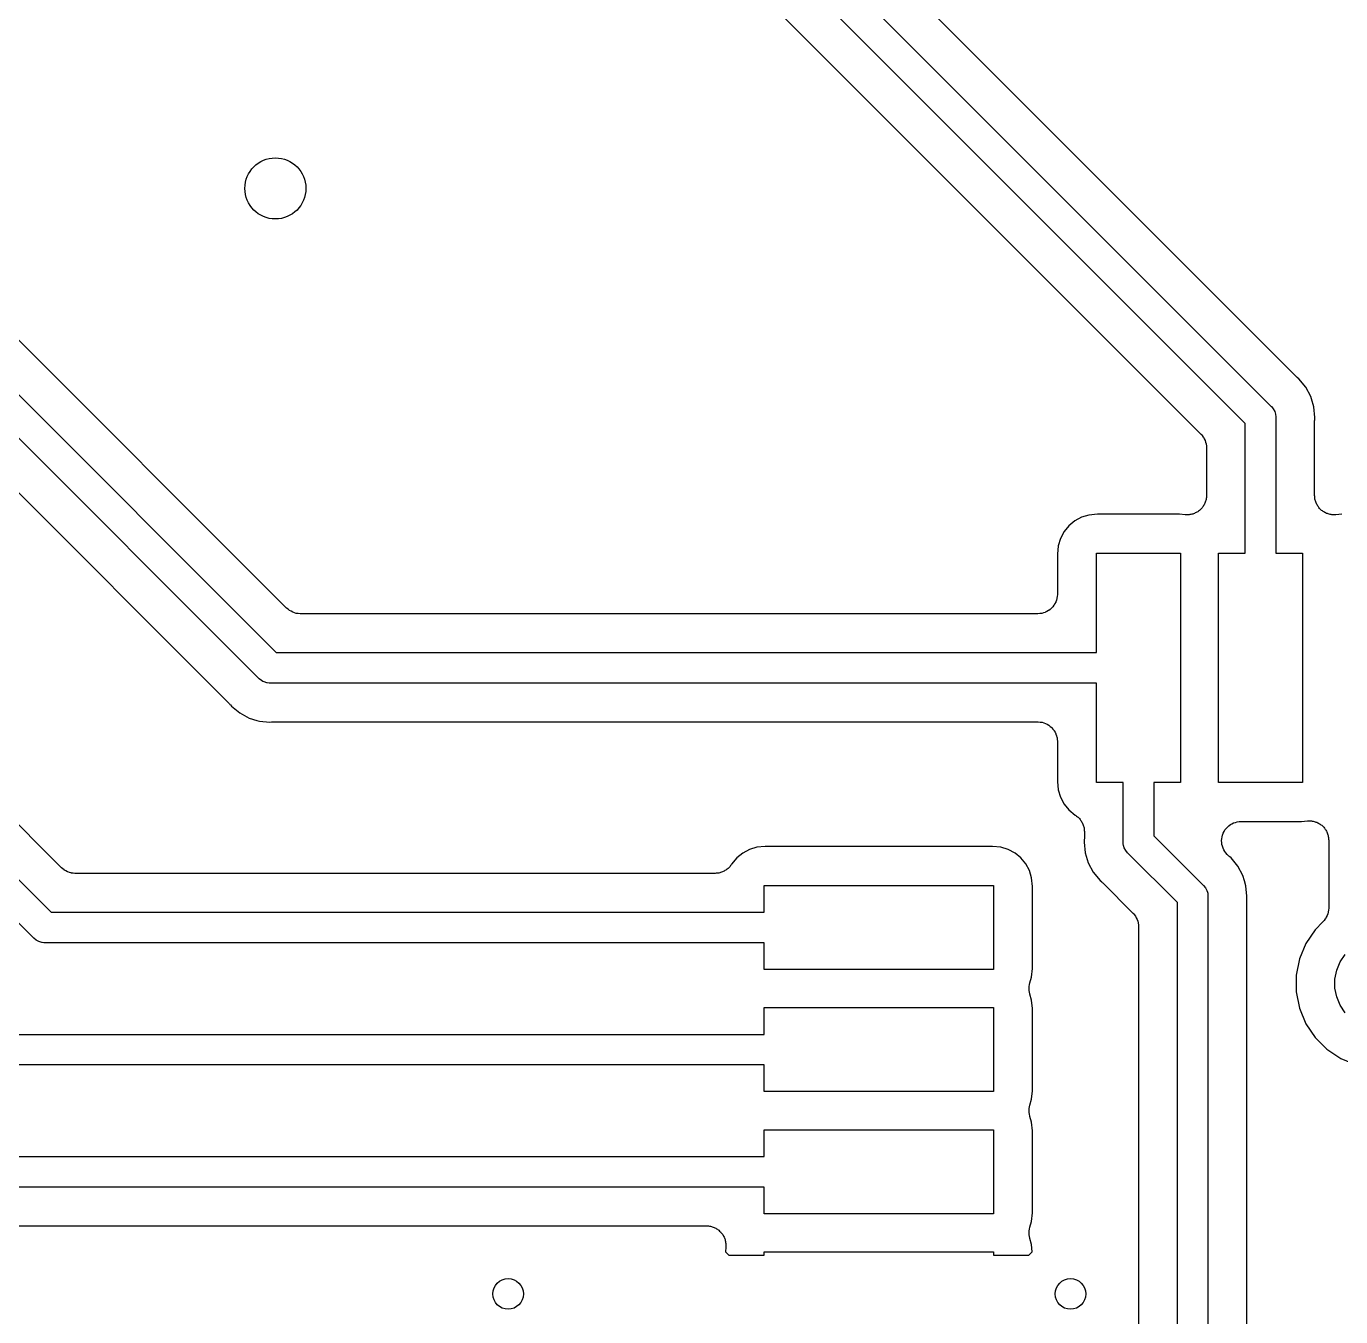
# Model space of a CAD drawing. Extents: x 49 to 143, y -158 to -38.
# Drawn here: x 79.78 to 88.38, y -99.72 to -91.27 of the extents above; entities that cross this region are included whole.
import ezdxf

# ---------------------------------------------------------------- set-up
doc = ezdxf.new("R2010")
doc.units = 0
doc.layers.add('BLACK', color=7, linetype='CONTINUOUS')

msp = doc.modelspace()

# ---------------------------------------------------------------- linework, layer by layer
at = {"layer": 'BLACK', "linetype": 'CONTINUOUS'}
for p, q in [((81.4806, -95.077), (69.6598, -83.2562)), ((69.467, -83.4226), (81.4126, -95.3682)), ((81.297, -95.5354), (69.3514, -83.5898)), ((69.8883, -84.4859), (81.1042, -95.7018)), ((80.0056, -96.777), (70.2948, -87.0662)), ((88.0926, -93.561), (81.674, -87.1424)), ((70.102, -87.2326), (79.9376, -97.0682)), ((81.4812, -87.3088), (87.9262, -93.7538)), ((79.822, -97.2354), (69.9864, -87.3998)), ((87.759, -93.8694), (81.3656, -87.476)), ((81.2976, -87.7672), (87.4678, -93.9374)), ((88.0967, -93.5644), (88.0926, -93.561)), ((88.1005, -93.5682), (88.0967, -93.5644)), ((88.1018, -93.5693), (88.1005, -93.5682)), ((88.1105, -93.5765), (88.1018, -93.5693)), ((88.1548, -93.6304), (88.1105, -93.5765)), ((88.1876, -93.6919), (88.1548, -93.6304)), ((88.1921, -93.7066), (88.1876, -93.6919)), ((88.2079, -93.7586), (88.1921, -93.7066)), ((88.1921, -93.7066), (88.1921, -93.7066)), ((87.9262, -93.7538), (87.9301, -93.7569)), ((87.9301, -93.7569), (87.9425, -93.7722)), ((87.9425, -93.7722), (87.9518, -93.7895)), ((87.9518, -93.7895), (87.9543, -93.7976)), ((87.9543, -93.7976), (87.9573, -93.8076)), ((87.9573, -93.8076), (87.9576, -93.8084)), ((87.9576, -93.8084), (87.959, -93.8231)), ((87.959, -93.8231), (87.959, -93.8231)), ((87.959, -93.8231), (87.9595, -93.828)), ((87.9595, -93.828), (87.959, -93.8329)), ((88.2147, -93.828), (88.2079, -93.7586)), ((88.2136, -93.8392), (88.2147, -93.828)), ((87.759, -94.7182), (87.759, -93.8694)), ((87.959, -93.8329), (87.959, -94.7182)), ((88.213, -93.8499), (88.2136, -93.8445)), ((88.213, -93.8516), (88.213, -93.8499)), ((88.213, -94.3397), (88.213, -93.8516)), ((88.2136, -93.8445), (88.2136, -93.8392)), ((87.4678, -93.9374), (87.4681, -93.9377)), ((87.4681, -93.9377), (87.4681, -93.9377)), ((87.4681, -93.9377), (87.4681, -93.9378)), ((87.4681, -93.9378), (87.469, -93.9387)), ((87.469, -93.9387), (87.4764, -93.9479)), ((87.4764, -93.9479), (87.4838, -93.957)), ((87.4838, -93.957), (87.4841, -93.9575)), ((87.4841, -93.9575), (87.4845, -93.9581)), ((87.4845, -93.9581), (87.4899, -93.9685)), ((87.4899, -93.9685), (87.4954, -93.9788)), ((87.4954, -93.9788), (87.4956, -93.9795)), ((87.4956, -93.9795), (87.4959, -93.9801)), ((87.4959, -93.9801), (87.4992, -93.9914)), ((87.4992, -93.9914), (87.5026, -94.0026)), ((87.5026, -94.0026), (87.5026, -94.0032)), ((87.5026, -94.0032), (87.5028, -94.0039)), ((87.5028, -94.0039), (87.5039, -94.0156)), ((87.5039, -94.0156), (87.505, -94.0272)), ((87.505, -94.0272), (87.505, -94.3397)), ((87.505, -94.3415), (87.5043, -94.3472)), ((87.505, -94.3397), (87.505, -94.3415)), ((88.2136, -94.3455), (88.213, -94.3397)), ((88.2135, -94.3513), (88.2136, -94.3455)), ((87.4669, -94.4304), (87.4623, -94.4341)), ((87.4711, -94.4254), (87.4669, -94.4304)), ((87.4758, -94.4207), (87.4711, -94.4254)), ((87.4791, -94.4159), (87.4758, -94.4207)), ((87.4828, -94.4114), (87.4791, -94.4159)), ((87.486, -94.4056), (87.4828, -94.4114)), ((87.4897, -94.4001), (87.486, -94.4056)), ((87.4919, -94.3948), (87.4897, -94.4001)), ((87.4947, -94.3897), (87.4919, -94.3948)), ((87.4967, -94.3834), (87.4947, -94.3897)), ((87.4993, -94.3773), (87.4967, -94.3834)), ((87.5005, -94.3716), (87.4993, -94.3773)), ((87.5022, -94.3661), (87.5005, -94.3716)), ((87.503, -94.3595), (87.5022, -94.3661)), ((87.5043, -94.353), (87.503, -94.3595)), ((87.5043, -94.3472), (87.5043, -94.353)), ((88.2148, -94.3578), (88.2135, -94.3513)), ((88.2154, -94.3644), (88.2148, -94.3578)), ((88.2171, -94.3699), (88.2154, -94.3644)), ((88.2182, -94.3756), (88.2171, -94.3699)), ((88.2207, -94.3817), (88.2182, -94.3756)), ((88.2226, -94.3881), (88.2207, -94.3817)), ((88.2253, -94.3932), (88.2226, -94.3881)), ((88.2275, -94.3986), (88.2253, -94.3932)), ((88.2311, -94.4041), (88.2275, -94.3986)), ((88.2342, -94.41), (88.2311, -94.4041)), ((88.2379, -94.4145), (88.2342, -94.41)), ((88.2411, -94.4193), (88.2379, -94.4145)), ((88.2457, -94.424), (88.2411, -94.4193)), ((88.2499, -94.4292), (88.2457, -94.424)), ((88.2544, -94.4329), (88.2499, -94.4292)), ((88.2584, -94.437), (88.2544, -94.4329)), ((86.6422, -94.506), (86.6035, -94.5377)), ((86.6863, -94.4824), (86.6422, -94.506)), ((86.7342, -94.4679), (86.6863, -94.4824)), ((86.7902, -94.4624), (86.7342, -94.4679)), ((87.3278, -94.4624), (86.7902, -94.4624)), ((87.3656, -94.4661), (87.3278, -94.4624)), ((87.3713, -94.4661), (87.3656, -94.4661)), ((87.3771, -94.4667), (87.3713, -94.4661)), ((87.3837, -94.4661), (87.3771, -94.4667)), ((87.3903, -94.4661), (87.3837, -94.4661)), ((87.396, -94.465), (87.3903, -94.4661)), ((87.4018, -94.4644), (87.396, -94.465)), ((87.4082, -94.4626), (87.4018, -94.4644)), ((87.4147, -94.4613), (87.4082, -94.4626)), ((87.42, -94.4591), (87.4147, -94.4613)), ((87.4256, -94.4574), (87.42, -94.4591)), ((87.4314, -94.4544), (87.4256, -94.4574)), ((87.4376, -94.4519), (87.4314, -94.4544)), ((87.4424, -94.4486), (87.4376, -94.4519)), ((87.4475, -94.446), (87.4424, -94.4486)), ((87.4527, -94.4418), (87.4475, -94.446)), ((87.4582, -94.4381), (87.4527, -94.4418)), ((87.4623, -94.4341), (87.4582, -94.4381)), ((88.2639, -94.4408), (88.2584, -94.437)), ((88.269, -94.445), (88.2639, -94.4408)), ((88.2741, -94.4477), (88.269, -94.445)), ((88.2789, -94.451), (88.2741, -94.4477)), ((88.285, -94.4536), (88.2789, -94.451)), ((88.2908, -94.4568), (88.285, -94.4536)), ((88.2963, -94.4585), (88.2908, -94.4568)), ((88.3016, -94.4608), (88.2963, -94.4585)), ((88.3081, -94.4621), (88.3016, -94.4608)), ((88.3145, -94.4641), (88.3081, -94.4621)), ((88.3202, -94.4647), (88.3145, -94.4641)), ((88.3259, -94.4659), (88.3202, -94.4647)), ((88.3325, -94.466), (88.3259, -94.4659)), ((88.3391, -94.4667), (88.3325, -94.466)), ((88.3449, -94.4662), (88.3391, -94.4667)), ((88.3507, -94.4662), (88.3449, -94.4662)), ((88.3524, -94.4661), (88.3507, -94.4662)), ((88.3902, -94.4624), (88.3524, -94.4661)), ((86.5718, -94.5764), (86.5482, -94.6205)), ((86.6035, -94.5377), (86.5718, -94.5764)), ((86.5337, -94.6684), (86.5282, -94.7244)), ((86.5482, -94.6205), (86.5337, -94.6684)), ((86.5282, -94.7244), (86.5282, -94.9872)), ((86.784, -95.3682), (86.784, -94.7182)), ((86.784, -94.7182), (87.334, -94.7182)), ((87.334, -94.7182), (87.334, -96.2182)), ((87.584, -96.2182), (87.584, -94.7182)), ((87.584, -94.7182), (87.759, -94.7182)), ((87.959, -94.7182), (88.134, -94.7182)), ((88.134, -94.7182), (88.134, -96.2182)), ((86.5218, -95.025), (86.5182, -95.0364)), ((86.5254, -95.0136), (86.5218, -95.025)), ((86.5256, -95.0127), (86.5254, -95.0132)), ((86.5254, -95.0132), (86.5254, -95.0136)), ((86.5268, -95.0009), (86.5256, -95.0127)), ((86.5281, -94.989), (86.5268, -95.0009)), ((86.5282, -94.9881), (86.5281, -94.989)), ((86.5282, -94.9872), (86.5282, -94.9881)), ((86.5282, -94.9881), (86.5282, -94.9881)), ((86.5282, -94.9881), (86.5282, -94.9881)), ((81.4897, -95.0844), (81.4806, -95.077)), ((81.4987, -95.092), (81.4897, -95.0844)), ((81.4993, -95.0923), (81.4987, -95.092)), ((81.4998, -95.0927), (81.4993, -95.0923)), ((81.5101, -95.0983), (81.4998, -95.0927)), ((81.5204, -95.1039), (81.5101, -95.0983)), ((81.521, -95.1041), (81.5204, -95.1039)), ((81.5216, -95.1044), (81.521, -95.1041)), ((81.5329, -95.1079), (81.5216, -95.1044)), ((81.544, -95.1114), (81.5329, -95.1079)), ((81.5447, -95.1115), (81.544, -95.1114)), ((81.5453, -95.1117), (81.5447, -95.1115)), ((81.557, -95.1129), (81.5453, -95.1117)), ((81.5687, -95.1142), (81.557, -95.1129)), ((81.57, -95.1142), (81.5687, -95.1142)), ((81.5704, -95.1142), (81.57, -95.1142)), ((81.57, -95.1142), (81.57, -95.1142)), ((81.57, -95.1142), (81.57, -95.1142)), ((86.4012, -95.1142), (81.5704, -95.1142)), ((86.4131, -95.113), (86.4012, -95.1142)), ((86.425, -95.1119), (86.4131, -95.113)), ((86.4254, -95.1118), (86.425, -95.1119)), ((86.4258, -95.1118), (86.4254, -95.1118)), ((86.4373, -95.1083), (86.4258, -95.1118)), ((86.4487, -95.105), (86.4373, -95.1083)), ((86.4491, -95.1047), (86.4487, -95.105)), ((86.4496, -95.1046), (86.4491, -95.1047)), ((86.4601, -95.099), (86.4496, -95.1046)), ((86.4707, -95.0935), (86.4601, -95.099)), ((86.471, -95.0932), (86.4707, -95.0935)), ((86.4714, -95.093), (86.471, -95.0932)), ((86.4807, -95.0854), (86.4714, -95.093)), ((86.49, -95.0779), (86.4807, -95.0854)), ((86.4903, -95.0776), (86.49, -95.0779)), ((86.4906, -95.0773), (86.4903, -95.0776)), ((86.4983, -95.0681), (86.4906, -95.0773)), ((86.5059, -95.059), (86.4983, -95.0681)), ((86.5062, -95.0586), (86.5059, -95.059)), ((86.5064, -95.0582), (86.5062, -95.0586)), ((86.5121, -95.0477), (86.5064, -95.0582)), ((86.5179, -95.0372), (86.5121, -95.0477)), ((86.518, -95.0368), (86.5179, -95.0372)), ((86.5182, -95.0364), (86.518, -95.0368)), ((81.4126, -95.3682), (86.784, -95.3682)), ((81.3001, -95.5393), (81.297, -95.5354)), ((81.3154, -95.5517), (81.3001, -95.5393)), ((81.3253, -95.5571), (81.3154, -95.5517)), ((81.3327, -95.561), (81.3253, -95.5571)), ((81.3516, -95.5668), (81.3327, -95.561)), ((81.3534, -95.5669), (81.3516, -95.5668)), ((81.3663, -95.5682), (81.3534, -95.5669)), ((81.3712, -95.5687), (81.3663, -95.5682)), ((81.3663, -95.5682), (81.3663, -95.5682)), ((81.3761, -95.5682), (81.3712, -95.5687)), ((86.784, -95.5682), (81.3761, -95.5682)), ((86.784, -96.2182), (86.784, -95.5682)), ((81.1042, -95.7018), (81.1054, -95.7031)), ((81.1054, -95.7031), (81.1088, -95.7073)), ((81.1088, -95.7073), (81.1125, -95.711)), ((81.1125, -95.711), (81.1197, -95.7197)), ((81.1197, -95.7197), (81.1736, -95.764)), ((81.1736, -95.764), (81.2351, -95.7968)), ((81.2351, -95.7968), (81.2863, -95.8124)), ((81.2863, -95.8124), (81.2864, -95.8124)), ((81.2864, -95.8124), (81.3018, -95.8171)), ((81.3018, -95.8171), (81.3712, -95.8239)), ((81.3712, -95.8239), (81.3824, -95.8228)), ((81.3824, -95.8228), (81.3841, -95.8226)), ((81.3841, -95.8226), (81.3895, -95.8227)), ((81.3895, -95.8227), (81.3948, -95.8222)), ((81.3948, -95.8222), (86.4012, -95.8222)), ((86.4012, -95.8222), (86.402, -95.8222)), ((86.402, -95.8222), (86.402, -95.8222)), ((86.402, -95.8222), (86.4021, -95.8222)), ((86.4021, -95.8222), (86.4029, -95.8222)), ((86.4029, -95.8222), (86.4148, -95.8235)), ((86.4148, -95.8235), (86.4267, -95.8248)), ((86.4267, -95.8248), (86.4271, -95.8249)), ((86.4271, -95.8249), (86.4276, -95.825)), ((86.4276, -95.825), (86.439, -95.8286)), ((86.439, -95.8286), (86.4504, -95.8321)), ((86.4504, -95.8321), (86.4508, -95.8323)), ((86.4508, -95.8323), (86.4512, -95.8325)), ((86.4512, -95.8325), (86.4616, -95.8382)), ((86.4616, -95.8382), (86.4722, -95.8439)), ((86.4722, -95.8439), (86.4725, -95.8442)), ((86.4725, -95.8442), (86.4729, -95.8444)), ((86.4729, -95.8444), (86.482, -95.8521)), ((86.482, -95.8521), (86.4913, -95.8597)), ((86.4913, -95.8597), (86.4916, -95.8601)), ((86.4916, -95.8601), (86.4919, -95.8603)), ((86.4919, -95.8603), (86.4993, -95.8696)), ((86.4993, -95.8696), (86.5069, -95.8789)), ((86.5069, -95.8789), (86.5071, -95.8793)), ((86.5071, -95.8793), (86.5074, -95.8797)), ((86.5074, -95.8797), (86.513, -95.8903)), ((86.513, -95.8903), (86.5186, -95.9008)), ((86.5186, -95.9008), (86.5187, -95.9012)), ((86.5187, -95.9012), (86.5189, -95.9016)), ((86.5189, -95.9016), (86.5223, -95.9131)), ((86.5223, -95.9131), (86.5257, -95.9245)), ((86.5257, -95.9245), (86.5258, -95.925)), ((86.5258, -95.925), (86.5259, -95.9254)), ((86.5259, -95.9254), (86.527, -95.9373)), ((86.527, -95.9373), (86.5282, -95.9492)), ((86.5282, -95.9492), (86.5282, -96.212)), ((86.5282, -96.212), (86.5337, -96.268)), ((86.959, -96.2182), (86.784, -96.2182)), ((86.959, -96.6045), (86.959, -96.2182)), ((87.334, -96.2182), (87.159, -96.2182)), ((87.159, -96.2182), (87.159, -96.568)), ((88.134, -96.2182), (87.584, -96.2182)), ((86.5337, -96.268), (86.5482, -96.3159)), ((86.5482, -96.3159), (86.5718, -96.36)), ((86.5718, -96.36), (86.6035, -96.3987)), ((86.6035, -96.3987), (86.6448, -96.4325)), ((86.6448, -96.4325), (86.649, -96.4348)), ((86.649, -96.4348), (86.6542, -96.4391)), ((86.6542, -96.4391), (86.6598, -96.443)), ((86.6598, -96.443), (86.6638, -96.447)), ((86.6638, -96.447), (86.6681, -96.4506)), ((86.6681, -96.4506), (86.6724, -96.4559)), ((86.6724, -96.4559), (86.6771, -96.4607)), ((86.6771, -96.4607), (86.6802, -96.4655)), ((86.6802, -96.4655), (86.6838, -96.4698)), ((86.6838, -96.4698), (86.687, -96.4758)), ((86.687, -96.4758), (86.6907, -96.4815)), ((86.6907, -96.4815), (86.6928, -96.4867)), ((86.6928, -96.4867), (86.6954, -96.4917)), ((86.6954, -96.4917), (86.6974, -96.4982)), ((86.6974, -96.4982), (86.6999, -96.5045)), ((87.6512, -96.5029), (87.6606, -96.4953)), ((87.6606, -96.4953), (87.6608, -96.4952)), ((87.6608, -96.4952), (87.661, -96.495)), ((87.661, -96.495), (87.6717, -96.4893)), ((87.6717, -96.4893), (87.6825, -96.4836)), ((87.6825, -96.4836), (87.6827, -96.4836)), ((87.6827, -96.4836), (87.6829, -96.4835)), ((87.6829, -96.4835), (87.6945, -96.48)), ((87.6945, -96.48), (87.7062, -96.4765)), ((87.7062, -96.4765), (87.7064, -96.4764)), ((87.7064, -96.4764), (87.7066, -96.4764)), ((87.7066, -96.4764), (87.7187, -96.4752)), ((87.7187, -96.4752), (87.7309, -96.474)), ((87.7309, -96.474), (88.1278, -96.474)), ((88.1278, -96.474), (88.1656, -96.4703)), ((88.1656, -96.4703), (88.1673, -96.4702)), ((88.1673, -96.4702), (88.1731, -96.4702)), ((88.1731, -96.4702), (88.1789, -96.4697)), ((88.1789, -96.4697), (88.1855, -96.4704)), ((88.1855, -96.4704), (88.1921, -96.4705)), ((88.1921, -96.4705), (88.1978, -96.4717)), ((88.1978, -96.4717), (88.2035, -96.4723)), ((88.2035, -96.4723), (88.2099, -96.4743)), ((88.2099, -96.4743), (88.2163, -96.4756)), ((88.2163, -96.4756), (88.2217, -96.4779)), ((88.2217, -96.4779), (88.2272, -96.4796)), ((88.2272, -96.4796), (88.233, -96.4828)), ((88.233, -96.4828), (88.2391, -96.4854)), ((88.2391, -96.4854), (88.2439, -96.4887)), ((88.2439, -96.4887), (88.249, -96.4914)), ((88.249, -96.4914), (88.2541, -96.4956)), ((88.2541, -96.4956), (88.2596, -96.4994)), ((86.6999, -96.5045), (86.701, -96.51)), ((86.701, -96.51), (86.7026, -96.5154)), ((86.7026, -96.5154), (86.7032, -96.5222)), ((86.7032, -96.5222), (86.7045, -96.5289)), ((86.7045, -96.5289), (86.7044, -96.5345)), ((86.7044, -96.5345), (86.705, -96.5401)), ((86.705, -96.5401), (86.705, -96.5858)), ((87.159, -96.568), (87.4813, -96.8902)), ((87.6052, -96.5875), (87.6065, -96.5755)), ((87.6065, -96.5753), (87.6066, -96.5751)), ((87.6065, -96.5755), (87.6065, -96.5753)), ((87.6066, -96.5751), (87.6102, -96.5635)), ((87.6102, -96.5635), (87.6138, -96.5518)), ((87.6138, -96.5518), (87.6139, -96.5516)), ((87.6139, -96.5516), (87.614, -96.5514)), ((87.614, -96.5514), (87.6198, -96.5407)), ((87.6198, -96.5407), (87.6256, -96.53)), ((87.6256, -96.53), (87.6257, -96.5299)), ((87.6257, -96.5299), (87.6258, -96.5297)), ((87.6258, -96.5297), (87.6337, -96.5203)), ((87.6337, -96.5203), (87.6414, -96.5109)), ((87.6414, -96.5109), (87.6416, -96.5108)), ((87.6416, -96.5108), (87.6417, -96.5106)), ((87.6417, -96.5106), (87.6512, -96.5029)), ((88.2596, -96.4994), (88.2637, -96.5035)), ((88.2637, -96.5035), (88.2681, -96.5072)), ((88.2681, -96.5072), (88.2723, -96.5124)), ((88.2723, -96.5124), (88.2769, -96.5171)), ((88.2769, -96.5171), (88.2801, -96.5219)), ((88.2801, -96.5219), (88.2838, -96.5264)), ((88.2838, -96.5264), (88.2869, -96.5323)), ((88.2869, -96.5323), (88.2905, -96.5378)), ((88.2905, -96.5378), (88.2927, -96.5432)), ((88.2927, -96.5432), (88.2954, -96.5483)), ((88.2954, -96.5483), (88.2973, -96.5547)), ((88.2973, -96.5547), (88.2998, -96.5608)), ((88.2998, -96.5608), (88.3009, -96.5665)), ((88.3009, -96.5665), (88.3026, -96.572)), ((88.3026, -96.572), (88.3032, -96.5786)), ((88.3032, -96.5786), (88.3045, -96.5851)), ((88.3045, -96.5851), (88.3044, -96.5909)), ((84.5113, -96.6574), (84.4672, -96.681)), ((84.5592, -96.6429), (84.5113, -96.6574)), ((84.6152, -96.6374), (84.5592, -96.6429)), ((86.1028, -96.6374), (84.6152, -96.6374)), ((86.1588, -96.6429), (86.1028, -96.6374)), ((86.2067, -96.6574), (86.1588, -96.6429)), ((86.2508, -96.681), (86.2067, -96.6574)), ((86.7044, -96.5982), (86.7033, -96.6094)), ((86.7033, -96.6094), (86.7101, -96.6788)), ((86.705, -96.5875), (86.7044, -96.5929)), ((86.7044, -96.5929), (86.7044, -96.5982)), ((86.705, -96.5858), (86.705, -96.5875)), ((86.9585, -96.6094), (86.959, -96.6045)), ((86.959, -96.6143), (86.9585, -96.6094)), ((86.9601, -96.6253), (86.959, -96.6143)), ((86.959, -96.6143), (86.959, -96.6143)), ((86.9604, -96.629), (86.9601, -96.6253)), ((86.9614, -96.6322), (86.9604, -96.629)), ((86.9662, -96.6479), (86.9614, -96.6322)), ((86.9755, -96.6652), (86.9662, -96.6479)), ((86.9879, -96.6805), (86.9755, -96.6652)), ((87.6039, -96.5997), (87.6052, -96.5875)), ((87.6039, -96.5999), (87.6039, -96.5997)), ((87.6039, -96.6002), (87.6039, -96.5999)), ((87.605, -96.6121), (87.6039, -96.6002)), ((87.606, -96.6244), (87.605, -96.6121)), ((87.6061, -96.6246), (87.606, -96.6244)), ((87.6061, -96.6248), (87.6061, -96.6246)), ((87.6095, -96.6364), (87.6061, -96.6248)), ((87.613, -96.6482), (87.6095, -96.6364)), ((87.6131, -96.6484), (87.613, -96.6482)), ((87.6131, -96.6486), (87.6131, -96.6484)), ((87.6188, -96.6594), (87.6131, -96.6486)), ((87.6244, -96.6702), (87.6188, -96.6594)), ((87.6245, -96.6704), (87.6244, -96.6702)), ((87.6246, -96.6706), (87.6245, -96.6704)), ((87.6322, -96.6801), (87.6246, -96.6706)), ((88.3044, -96.5909), (88.305, -96.5967)), ((88.305, -96.5967), (88.305, -97.0409)), ((84.3947, -96.754), (84.3924, -96.7582)), ((84.4285, -96.7127), (84.3947, -96.754)), ((84.4672, -96.681), (84.4285, -96.7127)), ((86.2895, -96.7127), (86.2508, -96.681)), ((86.3212, -96.7514), (86.2895, -96.7127)), ((86.3448, -96.7955), (86.3212, -96.7514)), ((86.7101, -96.6788), (86.7304, -96.7455)), ((86.7304, -96.7455), (86.7632, -96.807)), ((86.9918, -96.6836), (86.9879, -96.6805)), ((87.314, -97.0058), (86.9918, -96.6836)), ((87.6398, -96.6896), (87.6322, -96.6801)), ((87.6401, -96.6899), (87.6398, -96.6896)), ((87.6402, -96.6899), (87.6401, -96.6899)), ((87.6401, -96.6899), (87.6401, -96.6899)), ((87.6411, -96.6908), (87.6402, -96.6899)), ((87.6476, -96.6974), (87.6411, -96.6908)), ((87.6518, -96.7008), (87.6476, -96.6974)), ((87.6555, -96.7046), (87.6518, -96.7008)), ((87.6569, -96.7058), (87.6555, -96.7046)), ((87.6655, -96.7129), (87.6569, -96.7058)), ((87.7098, -96.7668), (87.6655, -96.7129)), ((80.0147, -96.7844), (80.0056, -96.777)), ((80.0237, -96.792), (80.0147, -96.7844)), ((80.0243, -96.7923), (80.0237, -96.792)), ((80.0248, -96.7927), (80.0243, -96.7923)), ((80.0351, -96.7983), (80.0248, -96.7927)), ((80.0454, -96.8039), (80.0351, -96.7983)), ((80.046, -96.8041), (80.0454, -96.8039)), ((80.0466, -96.8044), (80.046, -96.8041)), ((80.0578, -96.8079), (80.0466, -96.8044)), ((80.069, -96.8114), (80.0578, -96.8079)), ((80.0697, -96.8115), (80.069, -96.8114)), ((80.0703, -96.8117), (80.0697, -96.8115)), ((80.0819, -96.8129), (80.0703, -96.8117)), ((80.0937, -96.8142), (80.0819, -96.8129)), ((80.095, -96.8142), (80.0937, -96.8142)), ((80.0954, -96.8142), (80.095, -96.8142)), ((80.095, -96.8142), (80.095, -96.8142)), ((80.095, -96.8142), (80.095, -96.8142)), ((84.2871, -96.8142), (80.0954, -96.8142)), ((84.2927, -96.8136), (84.2871, -96.8142)), ((84.2983, -96.8137), (84.2927, -96.8136)), ((84.305, -96.8124), (84.2983, -96.8137)), ((84.3118, -96.8118), (84.305, -96.8124)), ((84.3172, -96.8102), (84.3118, -96.8118)), ((84.3227, -96.8091), (84.3172, -96.8102)), ((84.329, -96.8066), (84.3227, -96.8091)), ((84.3355, -96.8046), (84.329, -96.8066)), ((84.3405, -96.802), (84.3355, -96.8046)), ((84.3457, -96.7999), (84.3405, -96.802)), ((84.3514, -96.7962), (84.3457, -96.7999)), ((84.3574, -96.793), (84.3514, -96.7962)), ((84.3617, -96.7894), (84.3574, -96.793)), ((84.3665, -96.7863), (84.3617, -96.7894)), ((84.3713, -96.7816), (84.3665, -96.7863)), ((84.3766, -96.7773), (84.3713, -96.7816)), ((84.3802, -96.773), (84.3766, -96.7773)), ((84.3842, -96.769), (84.3802, -96.773)), ((84.3881, -96.7634), (84.3842, -96.769)), ((84.3924, -96.7582), (84.3881, -96.7634)), ((86.3593, -96.8434), (86.3448, -96.7955)), ((86.7632, -96.807), (86.8075, -96.8609)), ((87.7427, -96.8283), (87.7098, -96.7668)), ((87.7533, -96.8633), (87.7427, -96.8283)), ((84.609, -97.0682), (84.609, -96.8932)), ((84.609, -96.8932), (86.109, -96.8932)), ((86.109, -96.8932), (86.109, -97.4432)), ((86.3648, -96.8994), (86.3593, -96.8434)), ((86.3648, -97.437), (86.3648, -96.8994)), ((86.8075, -96.8609), (86.8162, -96.8681)), ((86.8162, -96.8681), (86.8175, -96.8692)), ((86.8175, -96.8692), (86.8213, -96.873)), ((86.8213, -96.873), (86.8254, -96.8764)), ((86.8254, -96.8764), (87.0228, -97.0739)), ((87.4813, -96.8902), (87.4851, -96.8934)), ((87.4851, -96.8934), (87.4976, -96.9086)), ((87.4976, -96.9086), (87.5069, -96.926)), ((87.5069, -96.926), (87.5105, -96.9379)), ((87.7629, -96.895), (87.7533, -96.8633)), ((87.7533, -96.8633), (87.7533, -96.8633)), ((87.7697, -96.9644), (87.7629, -96.895)), ((87.314, -104.061), (87.314, -97.0058)), ((87.5105, -96.9379), (87.5126, -96.9448)), ((87.5126, -96.9448), (87.5126, -96.9451)), ((87.5126, -96.9451), (87.514, -96.9595)), ((87.514, -96.9595), (87.514, -96.9595)), ((87.514, -96.9595), (87.5145, -96.9644)), ((87.5145, -96.9644), (87.514, -96.9693)), ((87.514, -96.9693), (87.514, -104.097)), ((87.768, -96.9863), (87.7686, -96.9809)), ((87.768, -96.988), (87.768, -96.9863)), ((87.768, -104.078), (87.768, -96.988)), ((87.7686, -96.9756), (87.7697, -96.9644)), ((87.7686, -96.9809), (87.7686, -96.9756)), ((79.9376, -97.0682), (84.609, -97.0682)), ((87.0228, -97.0739), (87.0231, -97.0742)), ((87.0231, -97.0742), (87.0231, -97.0742)), ((87.0231, -97.0742), (87.0232, -97.0742)), ((87.0232, -97.0742), (87.0241, -97.0751)), ((87.0241, -97.0751), (87.0314, -97.0843)), ((87.0314, -97.0843), (87.0388, -97.0934)), ((87.0388, -97.0934), (87.0391, -97.094)), ((87.0391, -97.094), (87.0395, -97.0945)), ((87.0395, -97.0945), (87.0449, -97.1049)), ((88.2891, -97.1012), (88.2835, -97.1116)), ((88.2947, -97.091), (88.2891, -97.1012)), ((88.2949, -97.0903), (88.2947, -97.091)), ((88.2952, -97.0897), (88.2949, -97.0903)), ((88.2987, -97.0785), (88.2952, -97.0897)), ((88.3022, -97.0673), (88.2987, -97.0785)), ((88.3023, -97.0667), (88.3022, -97.0673)), ((88.3025, -97.066), (88.3023, -97.0667)), ((88.3037, -97.0544), (88.3025, -97.066)), ((88.305, -97.0427), (88.3037, -97.0544)), ((88.305, -97.0409), (88.305, -97.0413)), ((88.305, -97.0413), (88.305, -97.0414)), ((88.305, -97.0414), (88.305, -97.0414)), ((88.305, -97.0414), (88.305, -97.0427)), ((87.0449, -97.1049), (87.0504, -97.1153)), ((87.0504, -97.1153), (87.0506, -97.1159)), ((87.0506, -97.1159), (87.0509, -97.1165)), ((87.0509, -97.1165), (87.0542, -97.1278)), ((87.0542, -97.1278), (87.0576, -97.139)), ((87.0576, -97.139), (87.0577, -97.1397)), ((87.0577, -97.1397), (87.0579, -97.1403)), ((87.0579, -97.1403), (87.0589, -97.152)), ((87.0589, -97.152), (87.06, -97.1637)), ((87.06, -97.1637), (87.06, -101.112)), ((88.2157, -97.1828), (88.1551, -97.2736)), ((88.2678, -97.1307), (88.2157, -97.1828)), ((88.2753, -97.1217), (88.2678, -97.1307)), ((88.2828, -97.1127), (88.2753, -97.1217)), ((88.2831, -97.1121), (88.2828, -97.1127)), ((88.2835, -97.1116), (88.2831, -97.1121)), ((79.8251, -97.2393), (79.822, -97.2354)), ((79.8404, -97.2517), (79.8251, -97.2393)), ((79.8577, -97.261), (79.8404, -97.2517)), ((79.8705, -97.2649), (79.8577, -97.261)), ((79.8766, -97.2668), (79.8705, -97.2649)), ((79.8785, -97.2669), (79.8766, -97.2668)), ((79.8913, -97.2682), (79.8785, -97.2669)), ((79.8962, -97.2687), (79.8913, -97.2682)), ((79.8913, -97.2682), (79.8913, -97.2682)), ((79.9011, -97.2682), (79.8962, -97.2687)), ((84.609, -97.2682), (79.9011, -97.2682)), ((84.609, -97.4432), (84.609, -97.2682)), ((88.1551, -97.2736), (88.1133, -97.3744)), ((88.3801, -97.3939), (88.413, -97.3448)), ((86.109, -97.4432), (84.609, -97.4432)), ((86.3593, -97.493), (86.3648, -97.437)), ((88.1133, -97.3744), (88.092, -97.4814)), ((88.3575, -97.4485), (88.3801, -97.3939)), ((86.3454, -97.5428), (86.3477, -97.5313)), ((86.3477, -97.5313), (86.3593, -97.493)), ((88.092, -97.4814), (88.092, -97.5906)), ((88.346, -97.5065), (88.3575, -97.4485)), ((88.346, -97.5655), (88.346, -97.5065)), ((86.3427, -97.579), (86.3428, -97.5673)), ((86.3428, -97.5797), (86.3427, -97.579)), ((86.3428, -97.5556), (86.343, -97.5549)), ((86.3428, -97.5673), (86.3428, -97.5556)), ((86.3428, -97.5804), (86.3428, -97.5797)), ((86.3451, -97.5919), (86.3428, -97.5804)), ((86.343, -97.5542), (86.3454, -97.5428)), ((86.343, -97.5549), (86.343, -97.5542)), ((86.3472, -97.6034), (86.3451, -97.5919)), ((86.3476, -97.6047), (86.3472, -97.6034)), ((86.3476, -97.6048), (86.3476, -97.6047)), ((86.3476, -97.6047), (86.3476, -97.6047)), ((86.3477, -97.6051), (86.3476, -97.6048)), ((86.3593, -97.6434), (86.3477, -97.6051)), ((88.092, -97.5906), (88.1133, -97.6976)), ((88.3575, -97.6235), (88.346, -97.5655)), ((84.609, -97.8682), (84.609, -97.6932)), ((84.609, -97.6932), (86.109, -97.6932)), ((86.109, -97.6932), (86.109, -98.2432)), ((86.3648, -97.6994), (86.3593, -97.6434)), ((86.3648, -98.237), (86.3648, -97.6994)), ((88.1133, -97.6976), (88.1551, -97.7984)), ((88.3801, -97.6781), (88.3575, -97.6235)), ((88.413, -97.7272), (88.3801, -97.6781)), ((78.5786, -97.8682), (84.609, -97.8682)), ((88.1551, -97.7984), (88.2157, -97.8892)), ((88.2157, -97.8892), (88.2928, -97.9663)), ((88.2928, -97.9663), (88.3836, -98.0269)), ((88.3836, -98.0269), (88.4844, -98.0687)), ((84.609, -98.0682), (78.5421, -98.0682)), ((84.609, -98.2432), (84.609, -98.0682)), ((86.109, -98.2432), (84.609, -98.2432)), ((86.3477, -98.3313), (86.3593, -98.293)), ((86.3593, -98.293), (86.3648, -98.237)), ((86.3427, -98.379), (86.3428, -98.3673)), ((86.3428, -98.3797), (86.3427, -98.379)), ((86.3428, -98.3556), (86.343, -98.3549)), ((86.3428, -98.3673), (86.3428, -98.3556)), ((86.3428, -98.3804), (86.3428, -98.3797)), ((86.3451, -98.3919), (86.3428, -98.3804)), ((86.343, -98.3542), (86.3454, -98.3428)), ((86.343, -98.3549), (86.343, -98.3542)), ((86.3472, -98.4034), (86.3451, -98.3919)), ((86.3454, -98.3428), (86.3477, -98.3313)), ((86.3476, -98.4047), (86.3472, -98.4034)), ((86.3476, -98.4048), (86.3476, -98.4047)), ((86.3476, -98.4047), (86.3476, -98.4047)), ((86.3477, -98.4051), (86.3476, -98.4048)), ((86.3593, -98.4434), (86.3477, -98.4051)), ((86.3648, -98.4994), (86.3593, -98.4434)), ((84.609, -98.6682), (84.609, -98.4932)), ((84.609, -98.4932), (86.109, -98.4932)), ((86.109, -98.4932), (86.109, -99.0432)), ((86.3648, -99.037), (86.3648, -98.4994)), ((78.3626, -98.6682), (84.609, -98.6682)), ((84.609, -98.8682), (78.3261, -98.8682)), ((84.609, -99.0432), (84.609, -98.8682)), ((86.109, -99.0432), (84.609, -99.0432)), ((86.3593, -99.093), (86.3648, -99.037)), ((78.3448, -99.1222), (84.2305, -99.1222)), ((84.2305, -99.1222), (84.2323, -99.1222)), ((84.2323, -99.1222), (84.238, -99.1229)), ((84.238, -99.1229), (84.2438, -99.1229)), ((84.2438, -99.1229), (84.2503, -99.1242)), ((84.2503, -99.1242), (84.2569, -99.125)), ((84.2569, -99.125), (84.2624, -99.1267)), ((84.2624, -99.1267), (84.2681, -99.1279)), ((84.2681, -99.1279), (84.2742, -99.1305)), ((84.2742, -99.1305), (84.2805, -99.1325)), ((84.2805, -99.1325), (84.2856, -99.1353)), ((84.2856, -99.1353), (84.2909, -99.1375)), ((84.2909, -99.1375), (84.2964, -99.1412)), ((84.2964, -99.1412), (84.3022, -99.1444)), ((84.3022, -99.1444), (84.3067, -99.1481)), ((84.3067, -99.1481), (84.3115, -99.1514)), ((84.3115, -99.1514), (84.3162, -99.1561)), ((84.3162, -99.1561), (84.3212, -99.1603)), ((84.3212, -99.1603), (84.3249, -99.1649)), ((84.3249, -99.1649), (84.3289, -99.169)), ((86.3427, -99.179), (86.3428, -99.1673)), ((86.3428, -99.1556), (86.343, -99.1549)), ((86.3428, -99.1673), (86.3428, -99.1556)), ((86.343, -99.1542), (86.3454, -99.1428)), ((86.343, -99.1549), (86.343, -99.1542)), ((86.3454, -99.1428), (86.3477, -99.1313)), ((86.3477, -99.1313), (86.3593, -99.093)), ((84.3289, -99.169), (84.3326, -99.1745)), ((84.3326, -99.1745), (84.3368, -99.1797)), ((84.3368, -99.1797), (84.3394, -99.1848)), ((84.3394, -99.1848), (84.3426, -99.1896)), ((84.3426, -99.1896), (84.3452, -99.1958)), ((84.3452, -99.1958), (84.3482, -99.2016)), ((84.3482, -99.2016), (84.3499, -99.2072)), ((84.3499, -99.2072), (84.3521, -99.2125)), ((84.3521, -99.2125), (84.3534, -99.2191)), ((84.3534, -99.2191), (84.3552, -99.2254)), ((84.3552, -99.2254), (84.3558, -99.2312)), ((84.3558, -99.2312), (84.3569, -99.2369)), ((84.3569, -99.2369), (84.3569, -99.2435)), ((84.3569, -99.2435), (84.3575, -99.2501)), ((84.3575, -99.2501), (84.3569, -99.2558)), ((86.3428, -99.1797), (86.3427, -99.179)), ((86.3428, -99.1804), (86.3428, -99.1797)), ((86.3451, -99.1919), (86.3428, -99.1804)), ((86.3472, -99.2034), (86.3451, -99.1919)), ((86.3476, -99.2047), (86.3472, -99.2034)), ((86.3476, -99.2048), (86.3476, -99.2047)), ((86.3476, -99.2047), (86.3476, -99.2047)), ((86.3477, -99.2051), (86.3476, -99.2048)), ((86.3593, -99.2434), (86.3477, -99.2051)), ((86.3641, -99.2922), (86.3593, -99.2434)), ((84.3569, -99.2616), (84.3539, -99.2922)), ((84.3539, -99.2922), (84.3759, -99.3142)), ((84.3569, -99.2558), (84.3569, -99.2616)), ((84.3759, -99.3142), (84.609, -99.3142)), ((84.609, -99.3142), (84.609, -99.2932)), ((84.609, -99.2932), (86.109, -99.2932)), ((86.109, -99.2932), (86.109, -99.3142)), ((86.109, -99.3142), (86.3421, -99.3142)), ((86.3421, -99.3142), (86.3641, -99.2922))]:
    msp.add_line(p, q, dxfattribs=at)
at = {"layer": 'BLACK'}
for centre, radius in [((81.407, -92.329), 0.2), ((82.931, -99.568), 0.1), ((86.614, -99.568), 0.1)]:
    msp.add_circle(centre, radius, dxfattribs=at)

doc.saveas('drawing.dxf')
